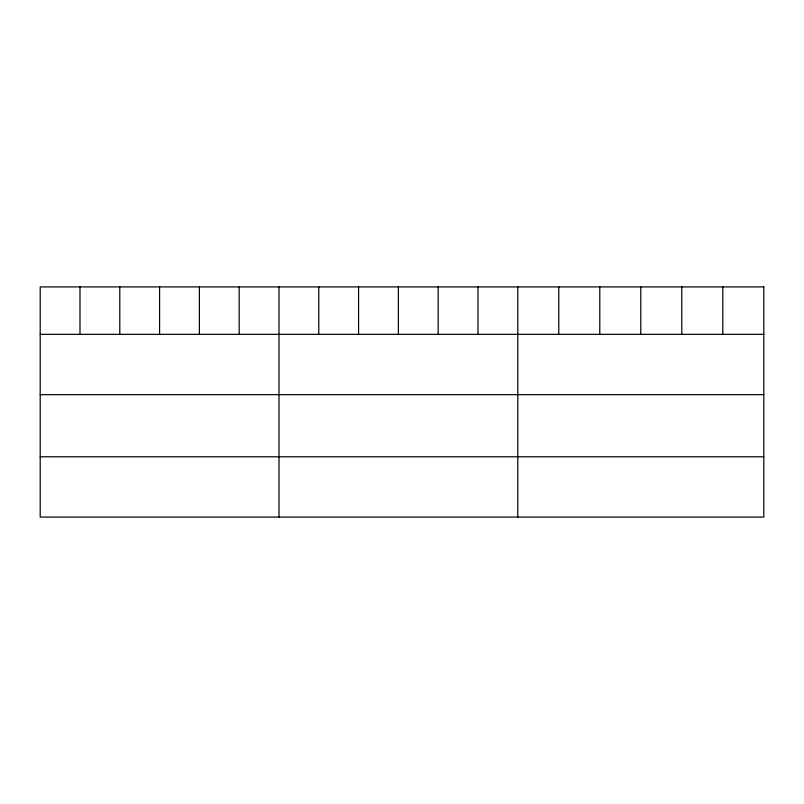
<?xml version="1.0" encoding="UTF-8"?>
<svg xmlns="http://www.w3.org/2000/svg" width="804" height="804" viewBox="0 0 804 804"><rect width="100%" height="100%" fill="white"/><g stroke="black" fill="none" stroke-linecap="round" stroke-linejoin="round"><path stroke-width="1.21" d="M40.2 334.343L763.8 334.343M40.2 394.653L763.8 394.653M40.2 456.783L763.8 456.783M722.796 286.917L722.796 334.343M681.792 286.917L681.792 334.343M640.788 286.917L640.788 334.343M599.784 286.917L599.784 334.343M558.78 286.917L558.78 334.343M517.776 286.917L517.776 517.083M477.978 286.917L477.978 334.343M438.18 286.917L438.18 334.343M398.382 286.917L398.382 334.343M358.584 286.917L358.584 334.343M318.786 286.917L318.786 334.343M278.988 286.917L278.988 517.083M239.19 286.917L239.19 334.343M199.392 286.917L199.392 334.343M159.594 286.917L159.594 334.343M119.796 286.917L119.796 334.343M79.998 286.917L79.998 334.343M763.8 286.917L40.2 286.917L40.2 517.083L763.8 517.083L763.8 286.917"/></g></svg>
